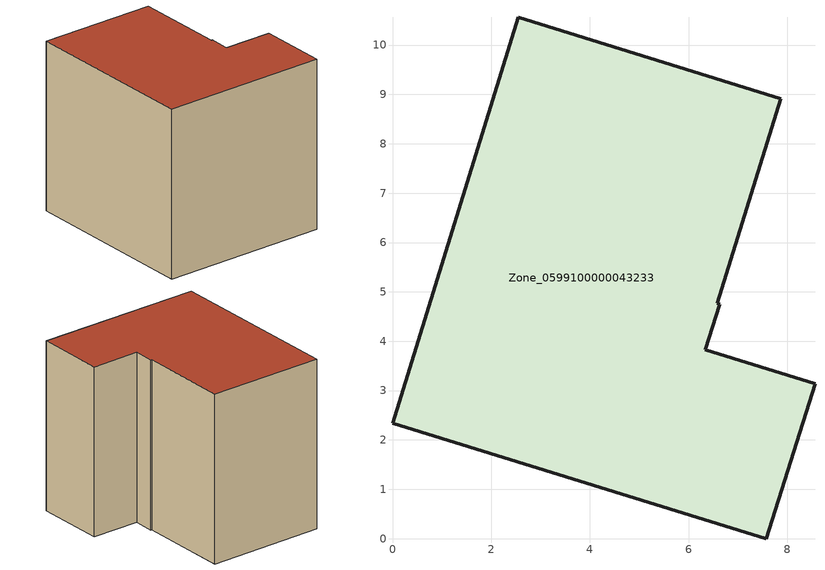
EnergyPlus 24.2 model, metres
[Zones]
Zone_0599100000043233
 floor ground (C_G): 6.58,4.77 6.63,4.75 6.34,3.83 8.56,3.14 7.57,0 0,2.34 2.55,10.56 7.87,8.92 z0
 wall outside (C_F): 6.63,4.75 6.58,4.77 7.87,8.92 2.55,10.56 0,2.34 7.57,0 8.56,3.14 6.34,3.83 6.63,4.75 z0:8.05
 roof outside (C_R): 2.55,10.56 0,2.34 7.57,0 8.56,3.14 6.34,3.83 6.63,4.75 6.58,4.77 7.87,8.92 z8.05
[BUILDING]
Pand.0599100000043233: North Axis=0; Terrain=City; Loads Convergence Tolerance Value=0.04; Temperature Convergence Tolerance Value=0.4; Solar Distribution=FullExterior; Maximum Number of Warmup Days=25; Minimum Number of Warmup Days=1
[Site:Location]
Rotterdam.The.Hague.AP_ZH_NLD Design_Conditions: Latitude=51.96; Longitude=4.45; Time Zone=1; Elevation=-4.5
[SITE:GROUNDTEMPERATURE:BUILDINGSURFACE]
18, 18, 18, 18, 18, 18, 18, 18, 18, 18, 18, 18
[MATERIAL] Thermal Absorptance=0.9; Solar Absorptance=0.7; Visible Absorptance=0.7
Name | Roughness | Thickness | Conductivity | Density | Specific Heat
G.TC.1975-1991 | MediumSmooth | 0.15 | 0.288461 | 540 | 1210
F.TC.1975-1991 | Rough | 0.3 | 0.230769 | 1920 | 840
R.TC.1975-1991 | MediumRough | 0.2 | 0.153846 | 1500 | 1000
[CONSTRUCTION]
C_G: G.TC.1975-1991
C_F: F.TC.1975-1991
C_R: R.TC.1975-1991
[ZONE]
Zone_0599100000043233: Type=1; Multiplier=1; Ceiling Height=Autocalculate; Volume=Autocalculate; Floor Area=autocalculate; Part of Total Floor Area=Yes
[ZONEINFILTRATION:DESIGNFLOWRATE]
Infil_Zone_0599100000043233: Zone or ZoneList or Space or SpaceList=Zone_0599100000043233; Schedule=AlwaysOn; Design Flow Rate Calculation Method=Flow/Area; Flow Rate per Floor Area=0.003; Constant Term Coefficient=1; Temperature Term Coefficient=0; Velocity Term Coefficient=0; Velocity Squared Term Coefficient=0
[HVACTEMPLATE:ZONE:IDEALLOADSAIRSYSTEM]
Zone_0599100000043233: Maximum Heating Supply Air Temperature=50; Minimum Cooling Supply Air Temperature=13; Maximum Heating Supply Air Humidity Ratio=0.0156; Minimum Cooling Supply Air Humidity Ratio=0.0077; Heating Limit=NoLimit; Cooling Limit=NoLimit; Dehumidification Control Type=ConstantSensibleHeatRatio; Cooling Sensible Heat Ratio=0.7; Dehumidification Setpoint=60; Humidification Control Type=None; Humidification Setpoint=30; Outdoor Air Method=None; Outdoor Air Flow Rate per Person=0.00944; Outdoor Air Flow Rate per Zone Floor Area=0; Outdoor Air Flow Rate per Zone=0; Demand Controlled Ventilation Type=None; Outdoor Air Economizer Type=NoEconomizer; Heat Recovery Type=None; Sensible Heat Recovery Effectiveness=0.7; Latent Heat Recovery Effectiveness=0.65
[ZONECONTROL:THERMOSTAT]
ThermostatControl_Zone_0599100000043233: Zone or ZoneList=Zone_0599100000043233; Control Type Schedule=DualSetpointControlType; Control 1=Thermostat_Zone_0599100000043233; Temperature Difference Between Cutout And Setpoint=0
[THERMOSTATSETPOINT:DUALSETPOINT]
Thermostat_Zone_0599100000043233: Heating Setpoint Temperature Schedule=HeatingSetpoint_Zone_0599100000043233; Cooling Setpoint Temperature Schedule=CoolingSetpoint_Zone_0599100000043233
[SCHEDULE:COMPACT]
HeatingSetpoint_Zone_0599100000043233: Through: 12/31, For: AllDays, Until: 24:00, 21
CoolingSetpoint_Zone_0599100000043233: Through: 12/31, For: AllDays, Until: 24:00, 24
DualSetpointControlType: Through: 12/31, For: AllDays, Until: 24:00, 4
AlwaysOn: Through: 12/31, For: AllDays, Until: 24:00, 1
